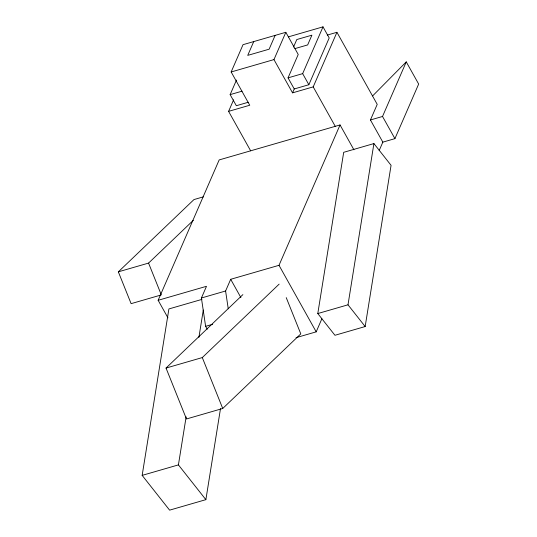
<?xml version="1.0" encoding="UTF-8"?>
<svg xmlns="http://www.w3.org/2000/svg" width="537" height="537" viewBox="0 0 537 537"><rect width="100%" height="100%" fill="white"/><g stroke="black" fill="none" stroke-linecap="round" stroke-linejoin="round"><path stroke-width="0.81" d="M220.506 408.57L205.872 499.658L169.611 510.15L142.157 475.379L168.9 308.943L201.939 299.384M205.872 499.658L178.418 464.888L186.138 416.86M198.905 337.37L203.295 310.044M317.79 313.554L343.693 152.32L373.913 143.574L391.07 165.309L365.167 326.543L334.947 335.283L317.79 313.554L348.003 304.808L373.913 143.574M250.645 150.816L228.594 111.36L249.745 105.239L231.158 71.971L243.026 44.678L285.832 32.294L298.223 54.472L288.054 77.865L294.249 88.954L292.551 92.854L273.964 59.587L285.832 32.294M248.262 102.258L236.334 105.715L230.138 94.626L236.475 80.053M253.726 41.584L247.725 55.385L269.124 49.196L275.125 35.388M228.594 111.36L233.608 99.828M167.947 317.837L158.14 300.29L219.177 159.925L340.049 124.946L353.937 149.81M293.524 47.048L296.786 39.55L311.896 35.173L307.661 44.927L294.934 48.605M207.228 329.221L205.617 326.328L201.409 297.995L206.49 286.302L158.14 300.29M288.054 77.865L302.66 73.636L323.005 26.85L329.201 37.939L308.856 84.725L294.249 88.954M292.551 92.854L313.205 86.88L336.941 32.294L377.222 104.366L370.436 119.966L382.834 142.144L379.176 150.548M228.245 308.802L225.6 290.994L230.688 279.3L279.012 265.312L340.049 124.946M370.436 119.966L382.525 116.469L406.261 61.883L418.659 84.054L394.923 138.64L382.834 142.144M296.055 337.672L316.199 331.846L321.864 318.803M372.651 95.888L406.261 61.883M160.536 295.142L131.115 303.653L118.341 271.836L193.971 199.569L203.51 196.804M118.341 271.836L148.561 263.09L193.333 220.311M286.241 297.626L300.794 333.886L222.727 408.482L186.467 418.974L166.034 368.06L242.885 294.618M166.034 368.06L202.295 357.568L279.146 284.127M288.356 36.878L323.005 26.85M327.268 35.086L336.941 32.294M231.158 71.971L273.964 59.587M230.138 94.626L242.066 91.169M201.409 297.995L225.6 290.994M205.617 326.328L212.639 324.294M142.157 475.379L178.418 464.888M348.003 304.808L365.167 326.543M382.525 116.469L394.923 138.64M313.205 86.88L335.256 126.329M302.66 73.636L308.856 84.725M279.012 265.312L316.199 331.846M230.688 279.3L240.898 297.579M202.295 357.568L222.727 408.482M148.561 263.09L161.335 294.914"/></g></svg>
